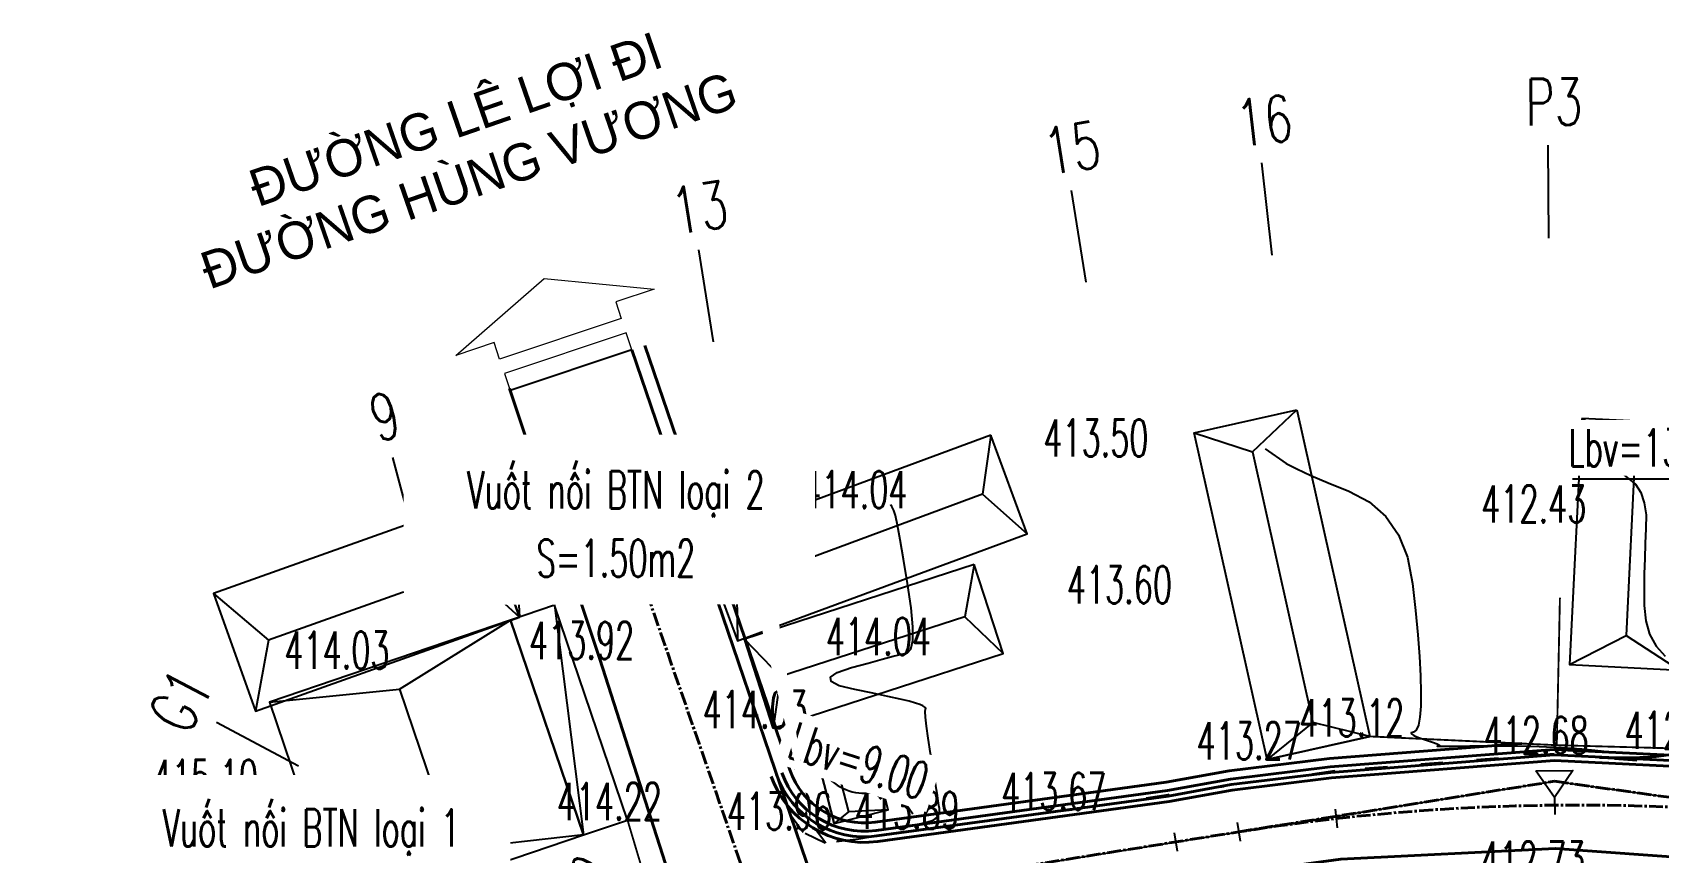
# Model space of a CAD drawing. Header units: centimetres. Extents: x 556321 to 560034, y 1839250 to 1840516.
# Drawn here: x 556478.5 to 556566, y 1839371.3 to 1839415.4 of the extents above; entities that cross this region are included whole.
import ezdxf
from ezdxf.enums import TextEntityAlignment as Align

# ---------------------------------------------------------------- set-up
doc = ezdxf.new("R2010")
doc.units = ezdxf.units.CM
doc.header["$MEASUREMENT"] = 0
doc.set_wipeout_variables(frame=1)
doc.linetypes.add('ACAD_ISO03W100', pattern=[30, 12, -18])
doc.linetypes.add('CENTER2', pattern=[1.125, 0.75, -0.125, 0.125, -0.125])
for name, color, linetype in [('bo via', 23, 'Continuous'), ('bovia', 1, 'Continuous'), ('CAO DO AN', 6, 'Continuous'), ('cao do Hien Trang', 6, 'Continuous'), ('cao do3', 2, 'Continuous'), ('Duong nhua Cu', 33, 'Continuous'), ('H1_DongMuc', 3, 'Continuous'), ('H1_DongMuc_Con', 3, 'Continuous'), ('sh(bs)', 31, 'Continuous'), ('SH1', 4, 'Continuous'), ('T', 20, 'Continuous'), ('thoat nuoc', 50, 'Continuous'), ('ThongSoTuyen_TuyenPDP', 7, 'Continuous'), ('TUYEN', 7, 'Continuous'), ('vuot', 7, 'Continuous')]:
    doc.layers.add(name, color=color, linetype=linetype)
doc.layers.add('Mep duong', color=241, linetype='Continuous', lineweight=50)
doc.styles.add('2D', font='vnsimple.shx', dxfattribs={"width": 0.6})
doc.styles.add('Khung ten', font='VHAVANB_3.TTF')
doc.styles.get("Standard").update_dxf_attribs({"font": 'Vnsimple.shx', "width": 0.7, "height": 2})
doc.linetypes.add('FENCELINE2', pattern='A,0.25,-0.1,[132,ltypeshp.shx,S=0.1,R=0,X=-0.1,Y=0],-0.1,1', length=1.45)
doc.linetypes.add('ZIGZAG', pattern='A,0.0001,-0.2,[131,ltypeshp.shx,S=0.2,R=0,X=-0.2,Y=0],-0.4,[131,ltypeshp.shx,S=0.2,R=180,X=0.2,Y=0],-0.2', length=0.8001)
doc.dimstyles.new('D1000', dxfattribs={"dimtxt": 2, "dimasz": 1, "dimexe": 0.5, "dimexo": 1, "dimgap": 0.7, "dimtad": 1, "dimzin": 0, "dimdsep": 46, "dimtxsty": '2D', "dimblk": 'OPEN30', "dimcen": 0, "dimdle": 0.7, "dimclrd": 7, "dimclre": 7, "dimclrt": 3, "dimadec": 0, "dimazin": 2, "dimtfac": 0.3478260869565218, "dimtix": 1, "dimtofl": 0, "dimtmove": 0, "dimatfit": 3, "dimldrblk": 'OPEN30', "dimfxl": 0, "dimtolj": 1, "dimtzin": 0, "dimarcsym": 0})
doc.dimstyles.new('D1000 bv', dxfattribs={"dimtxt": 2, "dimasz": 1, "dimexe": 0.5, "dimexo": 1, "dimgap": 0.7, "dimtad": 1, "dimzin": 0, "dimdsep": 46, "dimtxsty": '2D', "dimblk": 'OPEN30', "dimcen": 0, "dimdle": 0.7, "dimclrd": 7, "dimclre": 7, "dimclrt": 3, "dimadec": 0, "dimazin": 2, "dimtfac": 0.3478260869565218, "dimtix": 1, "dimtofl": 0, "dimtmove": 0, "dimatfit": 3, "dimldrblk": 'OPEN30', "dimfxl": 0, "dimtolj": 1, "dimtzin": 0, "dimarcsym": 0})

# ---------------------------------------------------------------- blocks, each defined once
blk = doc.blocks.new('A$C357202AE')
at = {"layer": 'SH1'}
for points in [[(-3.543189201154746, 12.75776275712997), (-8.042454871349037, 10.51825175224803)], [(-8.042454871349037, 10.51825175224803), (-5.188244389602914, 10.42338698962703), (-3.543189201154746, 12.75776275712997)], [(-5.188244389602914, 10.42338698962703), (-0.5493400057312101, 1.103645672556013)], [(-2.249632835038938, -1.119755502324551), (-0.5493400057312101, 1.103645672556013), (2.249632835155353, 1.119755502557382)]]:
    blk.add_lwpolyline(points, dxfattribs=at)
blk.add_lwpolyline([(-8.042454871349037, 10.51825175224803), (-2.249632835038938, -1.119755502324551), (2.249632835155353, 1.119755502557382), (-3.543189201154746, 12.75776275712997)], close=True, dxfattribs=at)
blk = doc.blocks.new('A$C20F87643')
at = {"layer": 'SH1'}
for points in [[(-4.203996298601851, -2.262289075646549), (5.203419730067253, 2.800107035320252)], [(5.203419730067253, 2.800107035320252), (6.8883714992553, -3.1067586671561), (10.88988695014268, -7.767016062047333)], [(1.482470921473578, -12.82941217301413), (-0.1388158213812858, -6.888286522822455), (-4.203996298601851, -2.262289075646549)], [(-0.1388158213812858, -6.888286522822455), (6.8883714992553, -3.1067586671561)]]:
    blk.add_lwpolyline(points, dxfattribs=at)
blk.add_lwpolyline([(-4.203996298601851, -2.262289075646549), (1.482470921473578, -12.82941217301413), (10.88988695014268, -7.767016062047333), (5.203419730067253, 2.800107035320252)], close=True, dxfattribs=at)
blk = doc.blocks.new('A$C4A36565F')
at = {"layer": 'SH1'}
blk.add_lwpolyline([(0, 0), (5.93522299057804, -11.56603337591514), (11.09838694659993, -8.91650536400266), (5.16316395602189, 2.64952801191248)], close=True, dxfattribs=at)
at = {"layer": 'SH1', "color": 8}
for points in [[(0, 0), (3.281057433690876, -0.0383113962598145), (5.16316395602189, 2.64952801191248)], [(3.281057433690876, -0.0383113962598145), (7.75089463905897, -8.748731608502567)], [(5.93522299057804, -11.56603337591514), (7.75089463905897, -8.748731608502567), (11.09838694659993, -8.91650536400266)]]:
    blk.add_lwpolyline(points, dxfattribs=at)
at = {"layer": 'SH1'}
blk.add_lwpolyline([(5.93522299057804, -11.56603337591514), (11.09838694659993, -8.91650536400266)], dxfattribs=at)
blk = doc.blocks.new('A$C2A113424')
at = {"layer": 'Mep duong', "linetype": 'Continuous', "lineweight": 20, "extrusion": (-0.004496282055146948, 0.001719061481453282, 0.999988414070535)}
blk.add_lwpolyline([(4.322536986824867, 6.79247280023508), (4.830761154897329, 6.598165935739423), (3.402301987192789, 2.861923919200379), (2.89407781927676, 3.056230783792444), (2.44399803933625, 1.879013385726145), (2.335873058389854, 5.535508036274276), (4.772616766727176, 7.969690198559676), (4.322536986810312, 6.79247280047155)], dxfattribs=at)
blk.add_lwpolyline([(5.273641723522699, 6.428841570338148), (3.845182555903653, 2.692599553731802), (4.372020599101048, 2.491176137052379), (5.800479766678257, 6.227418153647811)], close=True, dxfattribs=at)
blk = doc.blocks.new('_Open30')
at = {"color": 0, "linetype": 'ByBlock', "lineweight": -2}
for p, q in [((-1, 0.26794919), (0, 0)), ((0, 0), (-1, -0.26794919)), ((0, 0), (-1, 0))]:
    blk.add_line(p, q, dxfattribs=at)
blk = doc.blocks.new('*D57')
at = {"layer": 'bo via', "color": 7, "lineweight": -2, "transparency": 16777216}
for p, q in [((556519.4805781278, 1839375.854454764), (556521.2246834654, 1839376.464611828)), ((556525.8739881053, 1839373.387361096), (556524.4798126862, 1839375.404741928))]:
    blk.add_line(p, q, dxfattribs=at)
blk.add_arc((556523.2562003797, 1839377.175316835), 2.65224593841519, 221.014646636128, 282.9148601676812, dxfattribs=at)
at = {"layer": 'Defpoints', "color": 0, "lineweight": -2, "transparency": 16777216}
blk.add_point((556526.4425162112, 1839372.564697256), dxfattribs=at)
at = {"layer": 'bo via', "color": 7, "lineweight": -2, "transparency": 16777216}
for p, rotation in [((556520.752730684, 1839376.299504069), 120.1482518473535), ((556524.7640767392, 1839374.993410008), 23.78125495645563)]:
    blk.add_blockref('_Open30', p, dxfattribs=dict(at, rotation=rotation))
at = {"layer": 'bo via', "color": 3, "transparency": 16777216, "insert": (556522.961383136, 1839376.269858321), "char_height": 2, "attachment_point": 5, "rotation": 341.96475340089825, "style": '2D', "bg_fill": 3, "box_fill_scale": 1.25, "bg_fill_color": 256, "bg_fill_true_color": 13158600, "bg_fill_transparency": 0}
blk.add_mtext('\\A1;Lbv=9.00', dxfattribs=at)
at = {"layer": 'Defpoints', "color": 0, "lineweight": -2, "transparency": 16777216}
for p in [(556523.2562003797, 1839377.175316835), (556518.5366725647, 1839375.524239246), (556521.7124096737, 1839375.018671576)]:
    blk.add_point(p, dxfattribs=at)
blk = doc.blocks.new('*D32')
at = {"layer": 'Defpoints', "color": 0, "lineweight": -2, "transparency": 16777216}
for p in [(556520.6327168823, 1839372.455169906, 415.886), (556513.155042225, 1839353.905658275, 415.886)]:
    blk.add_point(p, dxfattribs=at)
at = {"layer": 'vuot', "color": 7, "lineweight": -2, "transparency": 16777216}
blk.add_line((556509.6405351363, 1839345.187387809), (556512.7811584922, 1839352.978182694), dxfattribs=at)
at = {"layer": 'vuot', "color": 7, "lineweight": -2, "transparency": 16777216, "rotation": 68.0446624933878}
blk.add_blockref('_Open30', (556513.155042225, 1839353.905658275), dxfattribs=at)
at = {"layer": 'vuot', "color": 3, "transparency": 16777216, "insert": (556509.447196459, 1839349.254649807), "char_height": 2, "attachment_point": 5, "rotation": 68.0446624933878, "style": '2D', "bg_fill": 3, "box_fill_scale": 1.25, "bg_fill_color": 256, "bg_fill_true_color": 13158600, "bg_fill_transparency": 0}
blk.add_mtext('\\A1;R20.00', dxfattribs=at)
blk = doc.blocks.new('*D49')
at = {"layer": 'bo via', "color": 7, "lineweight": -2, "transparency": 16777216}
for p, q in [((556512.1959661813, 1839368.757270685), (556507.638114674, 1839367.502329654)), ((556507.5435528723, 1839361.254357057), (556506.6506803264, 1839365.914716497))]:
    blk.add_line(p, q, dxfattribs=at)
blk.add_arc((556506.4112311751, 1839367.164524343), 1.772539016121744, 313.6147174064204, 342.6252348879103, dxfattribs=at)
at = {"layer": 'Defpoints', "color": 0, "lineweight": -2, "transparency": 16777216}
for p in [(556513.1600886823, 1839369.022728408, 414.457), (556507.7317193241, 1839360.272219904)]:
    blk.add_point(p, dxfattribs=at)
at = {"layer": 'bo via', "color": 7, "lineweight": -2, "transparency": 16777216}
for p, rotation in [((556508.1201759244, 1839367.635058515), 89.00969373118855), ((556506.7447635522, 1839365.423647921), 207.2302585631422)]:
    blk.add_blockref('_Open30', p, dxfattribs=dict(at, rotation=rotation))
at = {"layer": 'bo via', "color": 3, "transparency": 16777216, "insert": (556506.4728281067, 1839367.12621342), "char_height": 2, "attachment_point": 5, "rotation": 58.119976147577795, "style": '2D', "bg_fill": 3, "box_fill_scale": 1.25, "bg_fill_color": 256, "bg_fill_true_color": 13158600, "bg_fill_transparency": 0}
blk.add_mtext('\\A1;Lbv=11.50', dxfattribs=at)
at = {"layer": 'Defpoints', "color": 0, "lineweight": -2, "transparency": 16777216}
for p in [(556506.4112311751, 1839367.164524343, 414.457), (556507.6055881908, 1839365.8547893)]:
    blk.add_point(p, dxfattribs=at)

msp = doc.modelspace()

# ---------------------------------------------------------------- hatches: boundary and pattern name
at = {"layer": 'vuot'}
h = msp.add_hatch(dxfattribs=at)
h.set_pattern_fill('ANSI31', color=8, scale=4.999999999999999, angle=-98.44814996222703, style=0)
h.set_pattern_definition([(306.551850037773, (-1181862.117841416, 2655633.092866785), (0.5020739027176107, 0.3722187477947708), [])])
edge = h.paths.add_edge_path()
edge.add_arc((556523.2562003786, 1839377.175316834), 5.299999998656922, 218.1856736581196, 259.2624829002115)
edge.add_line((556522.2687574459, 1839371.968114472), (556521.158902129, 1839371.829177891))
edge.add_line((556521.158902129, 1839371.829177891), (556519.6642639572, 1839372.554633426))
edge.add_line((556519.6642639572, 1839372.554633426), (556519.4908043328, 1839372.723487423))
edge.add_line((556519.4908043328, 1839372.723487423), (556519.0903394478, 1839373.898793876))

# ---------------------------------------------------------------- linework, layer by layer
at = {"layer": 'bovia', "color": 6, "lineweight": 40, "elevation": 427.4431}
msp.add_lwpolyline([(556666.0456771684, 1839356.696233252), (556660.300162803, 1839357.549591286), (556651.9419614085, 1839359.290901824), (556649.4754919594, 1839359.87490791), (556642.6715400747, 1839361.317673905), (556635.8072196814, 1839362.438584476), (556627.9982936314, 1839363.525682785), (556611.9791744717, 1839365.755740701), (556594.0193703638, 1839368.25596577), (556578.9039364888, 1839370.360219608), (556577.1096819188, 1839370.610001856), (556568.1458434665, 1839370.992806226), (556560.4329487475, 1839371.551075256), (556548.8921880397, 1839370.970853371), (556543.7552702065, 1839370.2696686), (556540.35222988, 1839369.725260308), (556527.3004090262, 1839367.434582447), (556527.0479303938, 1839367.379016954)], dxfattribs=at)
at = {"layer": 'cao do Hien Trang', "color": 3, "lineweight": -2}
for centre in [(556505.1067128566, 1839391.253237359, 414.15), (556505.1851306164, 1839391.189021668, 414.088), (556514.4760886193, 1839388.017835867, 413.894), (556506.5922370187, 1839384.632199452, 413.787), (556515.3387463682, 1839383.921682598, 413.863), (556515.6364992554, 1839384.034164677, 413.81), (556512.352881656, 1839382.951766662, 414.01), (556516.4368917763, 1839382.718317872, 413.977), (556509.0226332289, 1839381.741398621, 413.919), (556518.360610547, 1839378.026843254, 414.029), (556550.457726445, 1839377.577092197, 413.117), (556560.5116068264, 1839377.106129062, 412.718), (556544.9355249179, 1839376.342881804, 413.275), (556560.37196486, 1839376.635536753, 412.681), (556520.9169613144, 1839375.696046877, 414.027), (556548.5653912905, 1839375.719918628, 413.258), (556560.3887066303, 1839375.162093943, 412.619), (556539.6014056499, 1839374.441809308, 413.541), (556534.4207314083, 1839373.614848364, 413.674), (556548.6260472292, 1839373.262349534, 413.231), (556560.3006945341, 1839373.875060971, 412.569), (556510.5156350587, 1839373.0785448, 414.221), (556519.6632774996, 1839372.557155529, 413.958), (556521.637550734, 1839372.889754681, 414.198), (556526.5371211481, 1839372.599893062, 413.895), (556521.1579306207, 1839371.831730793, 413.962), (556522.9493099449, 1839372.056021047, 413.937), (556540.0051409963, 1839371.904984172, 413.585)]:
    msp.add_circle(centre, 0, dxfattribs=at)
at = {"layer": 'cao do3', "color": 6, "lineweight": -2, "elevation": 411.384}
msp.add_lwpolyline([(556510.744042211, 1839398.367332309), (556504.1973575272, 1839396.179384584)], dxfattribs=at)
at = {"layer": 'cao do3', "color": 6, "lineweight": -2}
for centre in [(556536.688200264, 1839392.637195879, 413.4981), (556523.7239884867, 1839389.854042595, 414.04), (556560.2472645727, 1839389.0820691, 412.4276), (556537.952110147, 1839384.737668563, 413.5981), (556524.9878967897, 1839381.954525154, 414.04), (556495.855888418, 1839381.215135416, 414.034), (556510.8493963028, 1839377.248924348, 413.985), (556488.7768246365, 1839374.32000775, 415.095)]:
    msp.add_circle(centre, 0, dxfattribs=at)
at = {"layer": 'Duong nhua Cu', "color": 8, "linetype": 'ACAD_ISO03W100', "ltscale": 0.1, "elevation": 428.165}
msp.add_lwpolyline([(556629.1667843582, 1839368.871774314), (556612.523363262, 1839370.765130914), (556594.5455728024, 1839373.162970817), (556579.7650171854, 1839374.985919979), (556560.37196486, 1839376.635536753), (556548.5653912905, 1839375.719918628), (556539.6014056499, 1839374.441809308), (556534.4207314083, 1839373.614848364), (556526.5371211481, 1839372.599893062), (556522.9493099449, 1839372.056021047), (556521.1579306207, 1839371.831730793), (556519.6632774996, 1839372.557155529), (556519.489814396, 1839372.726005951)], dxfattribs=at)
at = {"layer": 'H1_DongMuc', "color": 5, "lineweight": -2, "elevation": 415}
msp.add_lwpolyline([(556485.7280974146, 1839370.73071497), (556485.6049093354, 1839371.833938672), (556485.6322829613, 1839372.628073091), (556485.8102182924, 1839373.113118227), (556486.097461104, 1839373.430528981), (556486.4527571714, 1839373.721760252), (556486.8761064943, 1839373.98681204), (556487.3675090732, 1839374.225684346), (556487.9269649077, 1839374.438377169), (556488.4672441006, 1839374.603628244), (556488.9011167543, 1839374.700175308), (556489.2285828689, 1839374.728018359), (556489.4496424445, 1839374.687157398), (556489.5642954808, 1839374.577592424), (556489.6795087256, 1839374.223113573), (556489.9022489263, 1839373.447510982), (556490.2325160828, 1839372.250784649), (556490.6703101953, 1839370.632934575)], dxfattribs=at)
at = {"layer": 'H1_DongMuc_Con', "color": 8, "lineweight": -2}
for points, elevation in [([(556544.817490017, 1839393.051617159), (556545.952570226, 1839392.264301296), (556546.5222979906, 1839391.969694002), (556547.2728609062, 1839391.623758358), (556548.2042589729, 1839391.226494364), (556549.3164921906, 1839390.777902019), (556550.4160295875, 1839390.199539637), (556551.309340192, 1839389.412965532), (556551.996424004, 1839388.418179705), (556552.4772810235, 1839387.215182154), (556552.7519112506, 1839385.80397288), (556552.9071178169, 1839384.357500724), (556553.0297038539, 1839383.048714523), (556553.1196693614, 1839381.877614279), (556553.1770143396, 1839380.844199992), (556553.2017387885, 1839379.948471661), (556553.1922234419, 1839379.201394069), (556553.1468490333, 1839378.613931999), (556553.0656155627, 1839378.18608545), (556552.9485230303, 1839377.917854423), (556552.7955714358, 1839377.809238918), (556552.6849757513, 1839377.769757946), (556552.6949509487, 1839377.708930522), (556552.825497028, 1839377.626756643), (556553.0766139888, 1839377.523236312), (556553.4483018317, 1839377.398369526), (556553.8197937864, 1839377.276314813), (556554.0703230832, 1839377.181230699), (556554.199889722, 1839377.113117183), (556554.2084937029, 1839377.071974266), (556554.096135026, 1839377.057801947), (556554.0746856655, 1839377.057715901), (556554.356017596, 1839377.058831803), (556554.9401308174, 1839377.061149654), (556555.8270253297, 1839377.064669452), (556557.016701133, 1839377.069391199), (556558.3252096602, 1839377.062929369), (556559.5686023446, 1839377.032898438), (556560.746879186, 1839376.979298407), (556561.8600401842, 1839376.902129274), (556562.9080853395, 1839376.80139104), (556563.628675403, 1839376.720374285)], 413), ([(556563.3392312183, 1839392.266223933), (556564.7547720154, 1839391.151478018), (556565.0332152997, 1839390.700394694), (556565.2188187308, 1839390.151617533), (556565.3115823087, 1839389.505146537), (556565.3115060336, 1839388.760981705), (556565.2705397921, 1839387.960757649), (556565.2406334714, 1839387.14610898), (556565.2217870713, 1839386.317035699), (556565.2140005919, 1839385.473537805), (556565.217274033, 1839384.615615299), (556565.2944205701, 1839383.797258768), (556565.5082533782, 1839383.0724588), (556565.8587724573, 1839382.441215395), (556566.3459778077, 1839381.903528554)], 412), ([(556525.4992931411, 1839372.738436462), (556525.8542547582, 1839372.800142894), (556526.3149471413, 1839372.891921274), (556526.6658568212, 1839372.976306797), (556526.9069837981, 1839373.053299464), (556527.0716693229, 1839373.137557151), (556527.1932546467, 1839373.243737734), (556527.2717397695, 1839373.371841213), (556527.3071246913, 1839373.521867589), (556527.2994094121, 1839373.69381686), (556527.2723708602, 1839373.862809747), (556527.2497859638, 1839374.003966968), (556527.2316547228, 1839374.117288522), (556527.2179771374, 1839374.202774411), (556527.2087532075, 1839374.260424634), (556527.1878231257, 1839374.391239144), (556527.1390270847, 1839374.696217896), (556527.0623650844, 1839375.17536089), (556526.9578371248, 1839375.828668126), (556526.8254432059, 1839376.656139603), (556526.6975497334, 1839377.483482114), (556526.606523113, 1839378.13640245), (556526.5523633444, 1839378.614900611), (556526.5350704277, 1839378.918976597), (556526.554644363, 1839379.048630408), (556526.5631991596, 1839379.095427257), (556526.5128488266, 1839379.150932355), (556526.403593364, 1839379.215145704), (556526.235432772, 1839379.288067303), (556526.0083670504, 1839379.369697151), (556525.6729317774, 1839379.467475659), (556525.1796625314, 1839379.588843235), (556524.5285593122, 1839379.73379988), (556523.7196221198, 1839379.902345594), (556522.7528509544, 1839380.094480376), (556521.9087169484, 1839380.305021152), (556521.4676912337, 1839380.528784844), (556521.4297738108, 1839380.765771453), (556521.7949646795, 1839381.01598098), (556522.56326384, 1839381.279413424), (556523.4596017589, 1839381.527491478), (556524.2089089028, 1839381.731637839), (556524.8111852718, 1839381.891852506), (556525.266430866, 1839382.008135478), (556525.5746456853, 1839382.080486755), (556525.7628851424, 1839382.269522987), (556525.8582046501, 1839382.735860821), (556525.8606042082, 1839383.479500258), (556525.770083817, 1839384.500441296), (556525.5866434763, 1839385.798683937), (556525.3731140075, 1839387.105259269), (556525.1923262319, 1839388.151198381), (556525.0442801495, 1839388.936501275), (556524.9289757605, 1839389.461167948), (556524.8464130646, 1839389.725198403), (556524.7868404004, 1839389.845539513), (556524.7405061059, 1839389.939138154), (556524.7074101813, 1839390.005994327), (556524.6875526266, 1839390.04610803), (556524.6809334416, 1839390.059479265), (556524.6809334416, 1839390.059479265)], 414)]:
    msp.add_lwpolyline(points, dxfattribs=dict(at, elevation=elevation))
at = {"layer": 'SH1'}
for points, elevation in [([(556541.0093946448, 1839393.909483669), (556546.5315961719, 1839395.143694062)], 413.275), ([(556502.593299912, 1839389.896156322), (556504.6982380489, 1839383.989033972)], 414.088), ([(556504.5663731764, 1839390.317414315), (556506.5922370187, 1839384.632199452)], 414.088), ([(556516.351814436, 1839388.711847871), (556518.312617593, 1839383.412329876)], 413.894), ([(556514.4760886193, 1839388.017835867), (556516.4368917763, 1839382.718317872)], 413.894), ([(556530.7233020987, 1839382.04727328), (556529.1689996824, 1839386.826702651)], 414.029), ([(556506.5922370187, 1839384.632199452), (556504.2250028104, 1839383.828332422)], 413.787), ([(556510.5156350587, 1839373.0785448), (556506.5922370187, 1839384.632199452)], 414.221), ([(556518.360610547, 1839378.026843254), (556516.8063081307, 1839382.806272625)], 414.029), ([(556544.9355249179, 1839376.342881804), (556550.457726445, 1839377.577092197)], 413.275), ([(556520.9169613144, 1839375.696046877), (556521.8921928222, 1839375.528184477), (556523.8226968178, 1839376.442170984)], 414.027), ([(556524.5432862376, 1839373.635878788), (556523.8226968178, 1839376.442170984)], 414.198), ([(556521.637550734, 1839372.889754681), (556520.9169613144, 1839375.696046877)], 414.198), ([(556521.8921928222, 1839375.528184477), (556522.4061998213, 1839373.526415105)], 414.198), ([(556524.5432862376, 1839373.635878788), (556522.4061998213, 1839373.526415105), (556521.637550734, 1839372.889754681)], 414.198), ([(556508.1484008506, 1839372.27467777), (556510.5156350587, 1839373.0785448)], 414.221)]:
    msp.add_lwpolyline(points, dxfattribs=dict(at, elevation=elevation))
for points, elevation in [([(556546.5315961719, 1839395.143694062), (556550.457726445, 1839377.577092197), (556544.9355249179, 1839376.342881804), (556541.0093946448, 1839393.909483669)], 413.275), ([(556516.351814436, 1839388.711847871), (556514.4760886193, 1839388.017835867), (556516.4368917763, 1839382.718317872), (556518.312617593, 1839383.412329876)], 413.894), ([(556529.1689996824, 1839386.826702651), (556516.8063081307, 1839382.806272625), (556518.360610547, 1839378.026843254), (556530.7233020987, 1839382.04727328)], 414.029), ([(556523.8226968178, 1839376.442170984), (556520.9169613144, 1839375.696046877), (556521.637550734, 1839372.889754681), (556524.5432862376, 1839373.635878788)], 414.198)]:
    msp.add_lwpolyline(points, close=True, dxfattribs=dict(at, elevation=elevation))
at = {"layer": 'SH1', "color": 8}
for points, elevation in [([(556541.0093946448, 1839393.909483669), (556544.1356857119, 1839392.892625593), (556546.5315961719, 1839395.143694062)], 413.275), ([(556544.1356857119, 1839392.892625593), (556547.3920684005, 1839378.322661218)], 413.275), ([(556529.1689996824, 1839386.826702651), (556528.6558977258, 1839384.017389002), (556530.7233020987, 1839382.04727328)], 414.029), ([(556528.6558977258, 1839384.017389002), (556518.7558276604, 1839380.797819964)], 414.029), ([(556516.8063081307, 1839382.806272625), (556518.7558276604, 1839380.797819964), (556518.360610547, 1839378.026843254)], 414.029), ([(556550.457726445, 1839377.577092197), (556547.3920684005, 1839378.322661218), (556544.9355249179, 1839376.342881804)], 413.275)]:
    msp.add_lwpolyline(points, dxfattribs=dict(at, elevation=elevation))
at = {"layer": 'SH1', "linetype": 'ZIGZAG'}
for points, elevation in [([(556504.3635852188, 1839390.274118382), (556504.6982380485, 1839383.989033973)], 413.946), ([(556516.3518144363, 1839388.711847871), (556516.4368917763, 1839382.718317872)], 413.894), ([(556506.5922370185, 1839384.632199452), (556508.1484008506, 1839372.27467777)], 413.787)]:
    msp.add_lwpolyline(points, dxfattribs=dict(at, elevation=elevation))
at = {"layer": 'SH1', "linetype": 'FENCELINE2'}
msp.add_lwpolyline([(556560.5116068264, 1839377.106129062, 0.1, 0.1, 0), (556567.9644880544, 1839376.90213297, 0.1, 0.1, 0), (556570.8429645, 1839380.062585999, 0.1, 0.1, 0), (556571.3002060668, 1839387.276646551, 0, 0, 0)], format="xyseb", dxfattribs=at)
at = {"layer": 'SH1', "linetype": 'FENCELINE2', "const_width": 0.1}
for points, elevation in [([(556550.4577264453, 1839377.577092197), (556560.5116068264, 1839377.106129062), (556560.6809784656, 1839385.035944672)], 413.275), ([(556499.949800842, 1839359.945133959), (556511.0232168152, 1839362.976227038), (556512.7258184738, 1839365.671977859), (556510.5156350587, 1839373.0785448)], 414.682)]:
    msp.add_lwpolyline(points, dxfattribs=dict(at, elevation=elevation))
at = {"layer": 'T', "color": 1}
msp.add_lwpolyline([(556388.4077285065, 1839317.599261275), (556403.9855829556, 1839332.631404766), (556472.7201804589, 1839349.139786821), (556519.7498159858, 1839361.6644622), (556517.4521892862, 1839368.292349566), (556560.3887066303, 1839375.162093943), (556643.1067222117, 1839363.648420062), (556660.645023606, 1839359.496106346), (556688.3832445671, 1839356.142146459), (556756.2777159817, 1839336.862720629), (556804.0540989705, 1839331.131487818), (556881.3539698052, 1839303.290592971), (557029.1753429447, 1839304.133672492), (557099.4537064454, 1839316.087882114), (557130.4917232865, 1839330.985187393), (557171.2721665474, 1839347.296730436), (557196.2840118997, 1839372.702428997), (557244.8134156673, 1839317.637076192)], dxfattribs=at)
at = {"layer": 'ThongSoTuyen_TuyenPDP', "color": 1, "lineweight": -2}
for p, q in [((556560.0915835549, 1839404.381277035), (556560.040707405, 1839409.38101819)), ((556545.2075764936, 1839403.465616929), (556544.6452229613, 1839408.433892133)), ((556535.1873072815, 1839402.017884566), (556534.3973636053, 1839406.955089139)), ((556515.1456140176, 1839398.8112504), (556514.3556703414, 1839403.748454972)), ((556499.1824995003, 1839387.750192429), (556497.8957737272, 1839392.581790175)), ((556492.8160336657, 1839375.975904095), (556488.4006400488, 1839378.32202839))]:
    msp.add_line(p, q, dxfattribs=at)
msp.add_lwpolyline([(556559.3830871709, 1839375.729315863), (556561.382983633, 1839375.749666322), (556560.3977220813, 1839374.296190142)], close=True, dxfattribs=at)
at = {"layer": 'TUYEN', "color": 1, "lineweight": -2}
for p, q in [((556560.3968404543, 1839374.382830105), (556560.4070156843, 1839373.382881874)), ((556543.3243585493, 1839372.938233176), (556543.4823472846, 1839371.950792261))]:
    msp.add_line(p, q, dxfattribs=at)
at = {"layer": 'TUYEN', "color": 2, "lineweight": -2}
for p, q in [((556548.5816976873, 1839373.655965704), (556548.6941683937, 1839372.662310663)), ((556539.9269693391, 1839372.394657133), (556540.0849580744, 1839371.407216218))]:
    msp.add_line(p, q, dxfattribs=at)
at = {"layer": 'TUYEN', "color": 1, "lineweight": 40}
for points, elevation in [([(556511.4538317865, 1839398.609610575), (556516.346288831, 1839384.276442943), (556519.2442926351, 1839375.771795557)], 411.384), ([(556510.744042211, 1839398.367332309), (556515.6364992554, 1839384.034164677), (556523.2303095602, 1839361.748935172), (556524.3526341468, 1839358.652482925), (556526.3372130799, 1839353.662833793), (556527.2372106395, 1839351.894446564), (556531.0165284018, 1839347.097248814)], 411.384), ([(556513.3074516953, 1839368.365416735), (556509.0226332289, 1839381.741398621), (556504.1589814393, 1839396.294211892)], 414.457)]:
    msp.add_lwpolyline(points, dxfattribs=dict(at, elevation=elevation))
at = {"layer": 'TUYEN', "color": 3, "linetype": 'CENTER2', "lineweight": 40}
for points in [[(556559.9755311838, 1839328.329183547), (556526.5432064729, 1839342.067794478), (556509.4551363881, 1839391.361182235)], [(556543.403352916, 1839372.444512718), (556560.3889100737, 1839375.162170712), (556577.4262527486, 1839372.790721474)]]:
    msp.add_lwpolyline(points, dxfattribs=at)
msp.add_lwpolyline([(556388.4077285065, 1839317.599261275), (556396.5373941382, 1839325.444134952, -0.1337544217272436), (556414.049980536, 1839335.048668921), (556472.7203218464, 1839349.139866037), (556519.7499347291, 1839361.664545895), (556517.4523195003, 1839368.292394965), (556543.403352916, 1839372.444512718, -0.07437572337524849), (556577.4262527486, 1839372.790721474), (556636.1062405297, 1839364.622979884, -0.02354763044829058), (556649.9850557025, 1839362.020109091), (556652.4520562583, 1839361.436030937, 0.02804375979525978), (556669.0041269432, 1839358.485528447), (556669.7193177681, 1839358.39905166, -0.03910693002145495), (556706.4684991708, 1839351.006836243), (556738.0834857958, 1839342.029404946, 0.03934266921074781), (556775.0569472782, 1839334.610182836), (556793.8991600143, 1839332.349887568, -0.05663917599311482), (556813.6770284101, 1839327.665882473), (556851.2885984118, 1839314.119431092, 0.08807846508642009)], format="xyb", dxfattribs=at)
at = {"layer": 'TUYEN', "color": 1, "lineweight": 40}
msp.add_arc((556563.9810846617, 1839396.416764405, 411.989), 20, 266.6674280476418, 306.0284106152894, dxfattribs=at)

# ---------------------------------------------------------------- block references
at = {"layer": 'SH1', "color": 8}
for name, p, xscale, yscale, zscale, rotation in [('A$C4A36565F', (556561.8569022163, 1839394.684621684), 1.020243027968736, 1.020243027968736, 1.020243027968736, 329.9673744153103), ('A$C357202AE', (556517.3322160142, 1839386.062088874, 413.894), 1.124321833521398, 1.124321833521398, 1.124321833521398, 263.8424563024007), ('A$C20F87643', (556505.9782951905, 1839378.665222675, 414.221), 1.142150495844007, 1.142150495844007, 1.142150495844007, 260.4705464460465)]:
    msp.add_blockref(name, p, dxfattribs=dict(at, xscale=xscale, yscale=yscale, zscale=zscale, rotation=rotation))
at = {"layer": 'SH1', "color": 8, "extrusion": (0.01454576726918074, -0.04229265482505494, 0.9989993753763811), "xscale": 1.15978161627592, "yscale": 1.15978161627592, "zscale": 1.15978161627592, "rotation": 243.46756649202}
msp.add_blockref('A$C4A36565F', (1124478.145914122, 1556855.962240428, -69284.27135963125), dxfattribs=at)
at = {"layer": 'thoat nuoc', "extrusion": (-0.01809434554651796, 0.05414113579798126, 0.9983693365051572), "xscale": 1.725655592654942, "yscale": 1.725655592654942, "zscale": 1.725655592654942, "rotation": 110.9233323111517}
msp.add_blockref('A$C2A113424', (-1110840.701296631, -1565574.531750277, 89928.10572771438), dxfattribs=at)

# ---------------------------------------------------------------- texts
at = {"layer": 'CAO DO AN', "color": 6, "lineweight": -2, "width": 0.6}
for s, p in [('414.04', (556521.1867739708, 1839381.954318712, 827.2085)), ('414.03', (556514.5594877282, 1839378.026636813, 827.1975)), ('413.12', (556546.6566036262, 1839377.576885755, 826.2855)), ('412.68', (556556.5708420412, 1839376.635330311, 825.8495)), ('412.14', (556564.1633652356, 1839376.901926528, 825.3075)), ('413.27', (556541.1344020991, 1839376.342675362, 826.4435)), ('414.22', (556506.7145122399, 1839373.078338359, 827.3895)), ('413.67', (556530.6196085894, 1839373.614641922, 826.8425)), ('413.96', (556515.8621546808, 1839372.556949087, 827.1265000000001)), ('413.89', (556522.7359983292, 1839372.599686621, 827.0635)), ('412.73', (556556.4001859047, 1839369.917525574, 825.9005))]:
    msp.add_text(s, height=2, dxfattribs=at).set_placement(p)
at = {"layer": 'cao do3', "color": 6, "lineweight": -2, "width": 0.6}
for s, p in [('413.50', (556532.8870774452, 1839392.636989437, 826.6666)), ('414.15', (556501.3055900377, 1839391.253030917, 827.3185)), ('414.04', (556519.9228656678, 1839389.853836153, 827.2085)), ('412.43', (556556.4461417538, 1839389.081862659, 825.5961)), ('413.89', (556510.6749658005, 1839388.017629426, 827.0625)), ('413.60', (556534.1509873281, 1839384.737462122, 826.7665999999999)), ('413.92', (556505.2215104101, 1839381.74119218, 827.0875)), ('414.03', (556492.0547655991, 1839381.214928974, 827.2025)), ('415.10', (556484.9757018177, 1839374.319801308, 828.2635))]:
    msp.add_text(s, height=2, dxfattribs=at).set_placement(p)
at = {"layer": 'sh(bs)', "color": 7, "lineweight": -2, "insert": (556485.5502626869, 1839406.403310672, -9.361), "char_height": 2, "width": 31.27090562228521, "attachment_point": 1, "rotation": 19.093154394914308, "style": 'Khung ten'}
msp.add_mtext('\\pi4.6791;®\xadêng lª lîi ®i \\P\\pi0.76434;®\xadêng hïng v\xad¬ng', dxfattribs=at)
at = {"layer": 'ThongSoTuyen_TuyenPDP', "color": 1, "lineweight": -2, "width": 0.7}
for s, rotation, p in [('P3', 0.58300779410976, (556558.8332363274, 1839410.448509736)), ('16', 6.457760660797121, (556543.4259729042, 1839409.302272053)), ('15', 9.090174458010166, (556533.1549356702, 1839407.76902177)), ('13', 9.090174458010166, (556513.1155266383, 1839404.562753077)), ('9', 14.91259113576902, (556497.0544375363, 1839393.392584295)), ('G1', 62.01600778614364, (556486.8567931727, 1839377.547691051))]:
    msp.add_text(s, height=2.5, rotation=rotation, dxfattribs=at).set_placement(p)

# ---------------------------------------------------------------- next in the draw order: texts
at = {"layer": 'bo via', "color": 3, "insert": (556565.4654425413, 1839393.107970869, 412), "char_height": 2, "attachment_point": 5, "style": '2D', "bg_fill": 3, "box_fill_scale": 1.25, "bg_fill_color": 256, "bg_fill_true_color": 13158600, "bg_fill_transparency": 0}
msp.add_mtext('\\A1;Lbv=13.50', dxfattribs=at)

# ---------------------------------------------------------------- next in the draw order: dimensions: what is measured, and where the dimension line sits
at = {"layer": 'bo via'}
dim = msp.add_angular_dim_3p(base=(556521.7124096737, 1839375.018671576), center=(556523.2562003797, 1839377.175316835), p1=(556518.5366725648, 1839375.524239246), p2=(556526.4425162111, 1839372.564697256), text='Lbv=9.00', dimstyle='D1000 bv', override={"dimpost": 'L1=<>'}, dxfattribs=at)
dim.commit()
dim.dimension.update_dxf_attribs({"geometry": '*D57', "text_midpoint": (556522.9613831361, 1839376.269858321)})

# ---------------------------------------------------------------- next in the draw order: wipeouts: each hides what was drawn before it
at = {"color": 8, "linetype": 'ByBlock'}
msp.add_wipeout([(556503.47506871, 1839375.4992301422), (556503.6238719816, 1839375.4720775427), (556503.7611692393, 1839375.4192608385), (556503.8985061757, 1839375.3329953027), (556503.9942535169, 1839375.244901066), (556504.0536951629, 1839375.1724357263), (556504.1496820953, 1839374.998297949), (556504.1880682812, 1839374.8729388386), (556504.2055313794, 1839374.7416555833), (556504.2034164912, 1839374.6319307378), (556504.2034164912, 1839374.6319307378), (556504.2065078814, 1839374.6867933767), (556504.2067419781, 1839367.4604044429), (556504.2062593059, 1839367.1388280021), (556504.1649294579, 1839366.9121545763), (556504.0892853307, 1839366.750150167), (556503.9725186621, 1839366.6018701382), (556503.8757298044, 1839366.519359935), (556503.7442369519, 1839366.4421554017), (556503.6160298684, 1839366.3953480278), (556503.6160298684, 1839366.3953480278), (556503.4068581477, 1839366.3674954332), (556502.1122716601, 1839366.3673578212), (556512.6357740647, 1839362.1995425771), (556501.0355111611, 1839366.3671417334), (556483.169345978, 1839366.3647227206), (556482.9436582151, 1839366.3675207775), (556482.7295685059, 1839366.3782886036), (556482.5407998788, 1839366.4385044598), (556482.3108116725, 1839366.5989460368), (556482.1274477044, 1839366.8835953607), (556482.0792129011, 1839367.0981048464), (556482.0764271945, 1839367.256550813), (556482.0764058414, 1839367.4574305278), (556482.0761663676, 1839374.7344101195), (556482.18182083, 1839375.096708098), (556482.3944473807, 1839375.3380724054), (556482.3944473807, 1839375.3380724054), (556482.3944473807, 1839375.3380724054), (556482.3944473807, 1839375.3380724054), (556482.5895845649, 1839375.44627418), (556482.7093513225, 1839375.4817819635), (556482.8116939226, 1839375.496765604), (556482.8910250483, 1839375.4992301424)], dxfattribs=at).translate(0, 0, 1.994000000000028).dxf.layer = 'vuot'

# ---------------------------------------------------------------- next in the draw order: linework, layer by layer
at = {"layer": 'bovia', "color": 6, "lineweight": 40, "elevation": 413.94}
for points in [[(556523.8933803373, 1839372.518708444), (556539.5648312442, 1839374.662944944), (556542.9527560301, 1839375.278806542), (556548.3278256381, 1839375.938734137), (556560.3711580781, 1839376.879928705), (556568.4727456061, 1839376.483109909), (556577.8073913069, 1839375.561089795), (556579.5933494568, 1839375.31246251), (556594.7087833317, 1839373.208208672), (556612.6685874396, 1839370.707983603), (556628.6877065994, 1839368.477925687), (556636.4966326496, 1839367.390827378), (556643.5932868406, 1839366.231977813), (556650.6275292558, 1839364.740379117), (556653.0938618311, 1839364.15640544), (556658.2695271369, 1839363.083192367)], [(556523.9747171439, 1839371.924247071), (556539.6592000913, 1839374.070266672), (556543.0430443356, 1839374.685386504), (556548.3877870003, 1839375.341590688), (556560.3798906207, 1839376.27878169), (556568.4285533155, 1839375.884555172), (556577.7365096726, 1839374.965171271), (556579.5106199007, 1839374.718193362), (556594.6260537755, 1839372.613939524), (556612.5858578834, 1839370.113714455), (556628.6049770432, 1839367.883656539), (556636.406907248, 1839366.797532137), (556643.4826465669, 1839365.642097871), (556650.4961580468, 1839364.154895133), (556652.963802513, 1839363.570610829), (556657.2566586852, 1839362.68045486)]]:
    msp.add_lwpolyline(points, dxfattribs=at)
at = {"layer": 'TUYEN', "color": 1, "lineweight": 40, "elevation": 413.94}
for points in [[(556523.8323777324, 1839372.964554474), (556539.4940546089, 1839375.107453648), (556542.8850398012, 1839375.723871571), (556548.2828546165, 1839376.386591723), (556558.6223418178, 1839377.194629634)], [(556523.9340487408, 1839372.221477758), (556539.612015668, 1839374.366605808), (556542.9979001828, 1839374.982096523), (556548.3578063193, 1839375.640162412), (556560.3755243493, 1839376.579355197), (556568.4506494609, 1839376.18383254), (556577.7719504898, 1839375.263130533), (556579.5519846787, 1839375.015327936), (556594.6674185536, 1839372.911074098), (556612.6272226615, 1839370.410849029), (556628.6463418213, 1839368.180791113)]]:
    msp.add_lwpolyline(points, dxfattribs=at)

# ---------------------------------------------------------------- next in the draw order: texts
at = {"layer": 'vuot', "color": 3, "style": '2D', "width": 0.6}
msp.add_text('Vuèt nèi BTN lo¹i 1', height=2, rotation=359.9953327796568, dxfattribs=at).set_placement((556493.5080032324, 1839371.656270226), align=Align.CENTER)

# ---------------------------------------------------------------- next in the draw order: leaders
at = {"layer": 'bo via', "lineweight": -2}
msp.add_leader([(556572.6733148438, 1839378.404403802, 412), (556570.0413039355, 1839391.422194828, 412), (556561.3545793778, 1839391.422194828, 412)], dimstyle='D1000', override={"dimgap": 0.7, "dimtad": 0}, dxfattribs=at)

# ---------------------------------------------------------------- next in the draw order: wipeouts: each hides what was drawn before it
at = {"color": 8, "linetype": 'ByBlock'}
msp.add_wipeout([(556519.862954784, 1839393.8094743118), (556520.0117622609, 1839393.7823447688), (556520.1490677006, 1839393.7295493388), (556520.2864180017, 1839393.6433050837), (556520.3821789916, 1839393.5552256834), (556520.441631865, 1839393.482769555), (556520.5376457779, 1839393.3086466524), (556520.5760513871, 1839393.1832934911), (556520.5935348268, 1839393.052012943), (556520.5914369399, 1839392.9422877715), (556520.5914369399, 1839392.9422877715), (556520.5945198294, 1839392.9971508887), (556520.5958736177, 1839385.7707620778), (556520.5954407721, 1839385.449185566), (556520.5541460465, 1839385.2225057394), (556520.478527022, 1839385.0604896112), (556520.3617833299, 1839384.9121914916), (556520.2650072579, 1839384.829666293), (556520.1335263695, 1839384.7524413862), (556520.0053265401, 1839384.705614148), (556520.0053265401, 1839384.705614148), (556519.7961591374, 1839384.6777291435), (556518.5015726868, 1839384.677390942), (556520.4413289301, 1839372.4069736663), (556517.4248122341, 1839384.6770080156), (556499.5586476403, 1839384.671820733), (556499.3329594467, 1839384.6745838209), (556499.1188680715, 1839384.6853184744), (556498.9300901166, 1839384.745505081), (556498.7000770535, 1839384.905911021), (556498.5166689826, 1839385.19053193), (556498.4684009427, 1839385.4050339395), (556498.4655906858, 1839385.5634794727), (556498.4655382074, 1839385.7643591817), (556498.4641712033, 1839393.0413386486), (556498.5697695282, 1839393.4036529935), (556498.7823586782, 1839393.6450502435), (556498.7823586782, 1839393.6450502435), (556498.7823586782, 1839393.6450502435), (556498.7823586782, 1839393.6450502435), (556498.9774790949, 1839393.7532822522), (556499.0972403492, 1839393.7888085928), (556499.1995806263, 1839393.8038080905), (556499.2789113694, 1839393.8062849208)], dxfattribs=at).translate(0, 0, 415.888).dxf.layer = 'vuot'

# ---------------------------------------------------------------- next in the draw order: linework, layer by layer
at = {"layer": 'TUYEN'}
msp.add_line((556518.5227696715, 1839375.51765937), (556518.5642175915, 1839375.522419763), dxfattribs=at)
at = {"layer": 'TUYEN', "color": 1, "lineweight": 40}
msp.add_arc((556523.2562003797, 1839377.175316835), 4.249999999999999, 199.2818570546573, 277.7915625528826, dxfattribs=at)

# ---------------------------------------------------------------- next in the draw order: texts
at = {"layer": 'vuot', "color": 3, "style": '2D', "width": 0.6}
for s, p in [('Vuèt nèi BTN lo¹i 2', (556509.8966057588, 1839389.842787123, 413.894)), ('S=1.50m2', (556509.8968907831, 1839386.163745478, 413.894))]:
    msp.add_text(s, height=2, rotation=359.9953327796568, dxfattribs=at).set_placement(p, align=Align.CENTER)

# ---------------------------------------------------------------- next in the draw order: dimensions: what is measured, and where the dimension line sits
at = {"layer": 'vuot'}
dim = msp.add_radius_dim(center=(556520.6327168823, 1839372.455169906, 415.886), mpoint=(556513.155042225, 1839353.905658275, 415.886), dimstyle='D1000', dxfattribs=at)
dim.commit()
dim.dimension.update_dxf_attribs({"geometry": '*D32', "text_midpoint": (556509.447196459, 1839349.254649807)})

# ---------------------------------------------------------------- next in the draw order: linework, layer by layer
at = {"layer": 'bovia', "color": 6, "lineweight": 40}
for radius in [5.299999999999999, 4.699999999999999]:
    msp.add_arc((556523.2562003797, 1839377.175316835), radius, 199.2818570546573, 277.7915625528826, dxfattribs=at)
at = {"layer": 'TUYEN', "color": 1, "lineweight": 40}
msp.add_arc((556523.2562003797, 1839377.175316835), 4.999999999999999, 199.2818570546573, 277.7915625528826, dxfattribs=at)

# ---------------------------------------------------------------- next in the draw order: dimensions: what is measured, and where the dimension line sits
at = {"layer": 'bo via'}
dim = msp.add_angular_dim_3p(base=(556507.6055881908, 1839365.8547893), center=(556506.4112311751, 1839367.164524343, 414.457), p1=(556507.7317193241, 1839360.272219905), p2=(556513.1600886823, 1839369.022728408, 414.457), text='Lbv=11.50', dimstyle='D1000 bv', override={"dimpost": 'L1=<>'}, dxfattribs=at)
dim.commit()
dim.dimension.update_dxf_attribs({"geometry": '*D49', "text_midpoint": (556506.4728281068, 1839367.12621342)})

doc.saveas('drawing.dxf')
